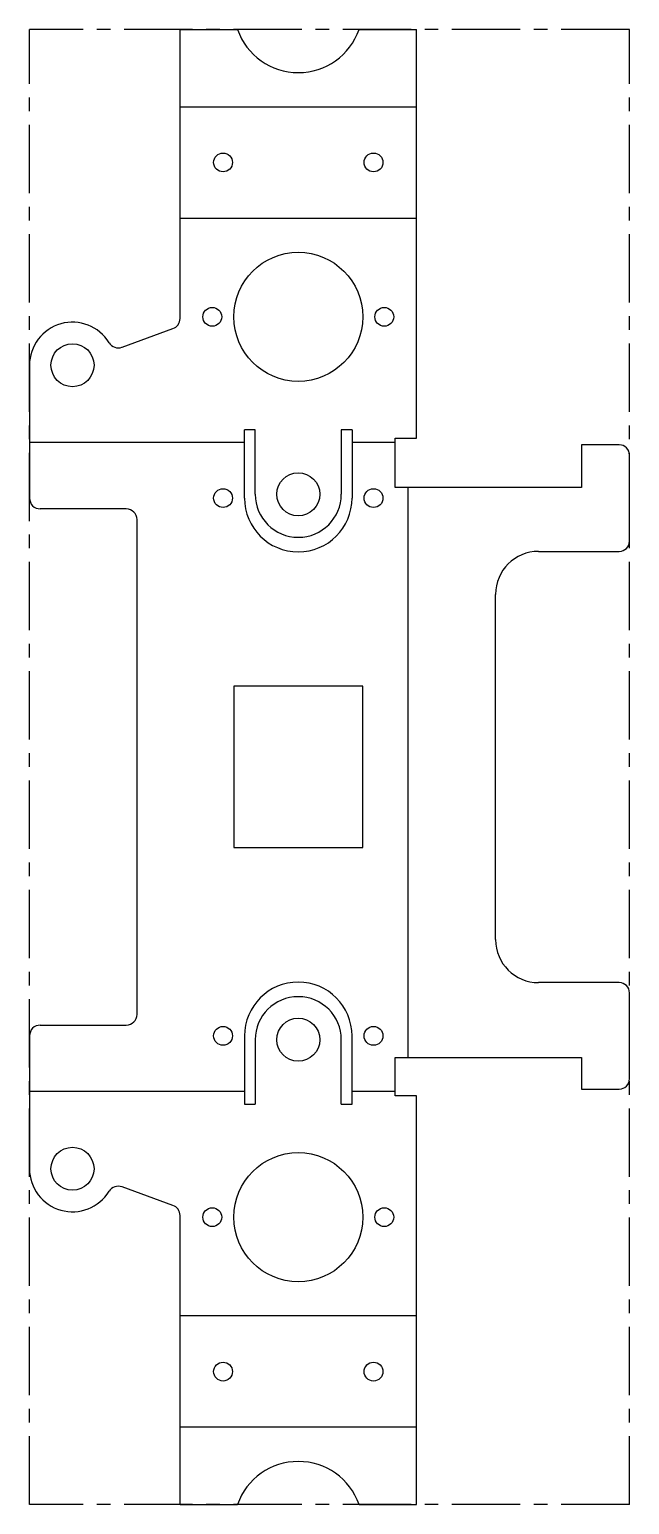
# Model space of a CAD drawing. Header units: millimetres. Extents: x -36 to 76, y -196 to 78.
import ezdxf

# ---------------------------------------------------------------- set-up
doc = ezdxf.new("R2010")
doc.units = ezdxf.units.MM
doc.linetypes.add('CENTERX2', pattern=[20.32, 12.7, -2.54, 2.54, -2.54])

msp = doc.modelspace()

# ---------------------------------------------------------------- linework, layer by layer
at = {"color": 7, "linetype": 'CENTERX2'}
for p, q in [((-36, -195.85), (-36, 78.42)), ((75.61, 78.42), (-36, 78.42)), ((75.61, -195.85), (75.61, 78.42)), ((75.61, -195.85), (-36, -195.85))]:
    msp.add_line(p, q, dxfattribs=at)
at = {"color": 7, "linetype": 'Continuous', "lineweight": 25}
for p, q in [((-8, 24.68), (-8, 78.42)), ((-8, 78.42), (2.69, 78.42)), ((25.31, 78.42), (36, 78.42)), ((36, 2.43), (36, 78.42)), ((-18.79, 19.35), (-9.32, 22.8)), ((-36, 16), (-36, -8.71)), ((6, 4), (4, 4)), ((4, -8.71), (4, 4)), ((6, -8), (6, 4)), ((24, 4), (22, 4)), ((22, 4), (22, -8)), ((24, 4), (24, -8.71)), ((32, 2.43), (36, 2.43)), ((32, -6.71), (32, 2.43)), ((66.71, 1.19), (66.71, -6.71)), ((73.71, 1.19), (66.71, 1.19)), ((75.61, -16.71), (75.61, -0.71)), ((66.71, -6.71), (32, -6.71)), ((-18, -10.71), (-34, -10.71)), ((-16, -104.71), (-16, -12.71)), ((58.71, -18.61), (73.71, -18.61)), ((50.71, -90.81), (50.71, -26.61)), ((2, -43.71), (2, -73.71)), ((26, -43.71), (2, -43.71)), ((26, -73.71), (26, -43.71)), ((2, -73.71), (26, -73.71)), ((73.71, -98.81), (58.71, -98.81)), ((75.61, -116.71), (75.61, -100.71)), ((-34, -106.71), (-18, -106.71)), ((-36, -108.71), (-36, -133.42)), ((4, -108.71), (4, -121.42)), ((6, -109.42), (6, -121.42)), ((22, -121.42), (22, -109.42)), ((24, -121.42), (24, -108.71)), ((32, -112.71), (66.71, -112.71)), ((32, -119.85), (32, -112.71)), ((66.71, -112.71), (66.71, -118.61)), ((36, -119.85), (32, -119.85)), ((36, -195.85), (36, -119.85)), ((66.71, -118.61), (73.71, -118.61)), ((4, -121.42), (6, -121.42)), ((22, -121.42), (24, -121.42)), ((-9.32, -140.23), (-18.79, -136.78)), ((-8, -195.85), (-8, -142.1)), ((-8, -195.85), (2.69, -195.85)), ((25.31, -195.85), (36, -195.85))]:
    msp.add_line(p, q, dxfattribs=at)
at = {"color": 7, "linetype": 'Continuous'}
for p, q in [((-8, 64.07), (36, 64.07)), ((-8, 43.36), (36, 43.36)), ((4, 1.64), (-36, 1.64)), ((32, 1.64), (24, 1.64)), ((34.36, -6.71), (34.36, -112.71)), ((4, -119.07), (-36, -119.07)), ((32, -119.07), (24, -119.07)), ((36, -160.78), (-8, -160.78)), ((36, -181.49), (-8, -181.49))]:
    msp.add_line(p, q, dxfattribs=at)
at = {"color": 7, "linetype": 'Continuous', "lineweight": 25}
for centre, radius in [((0, 53.71), 1.75), ((28, 53.71), 1.75), ((14, 25), 12), ((-2, 25), 1.75), ((30, 25), 1.75), ((-28, 16), 4), ((14, -8), 4), ((0, -8.71), 1.75), ((28, -8.71), 1.75), ((0, -108.71), 1.75), ((14, -109.42), 4), ((28, -108.71), 1.75), ((-28, -133.42), 4), ((14, -142.42), 12), ((-2, -142.42), 1.75), ((30, -142.42), 1.75), ((0, -171.14), 1.75), ((28, -171.14), 1.75)]:
    msp.add_circle(centre, radius, dxfattribs=at)
for centre, radius, start, end in [((14, 82.42), 12, 199.4712, 340.5288), ((-28, 16), 8, 31.537, 180), ((-10, 24.68), 2, 290, 0), ((-19.48, 21.23), 2, 211.537, 290), ((73.71, -0.71), 1.9, 0, 90), ((14, -8), 8, 180, 0), ((-34, -8.71), 2, 180, 270), ((-18, -12.71), 2, 0, 90), ((14, -8.71), 10, 180, 0), ((58.71, -26.61), 8, 90, 180), ((73.71, -16.71), 1.9, 270, 0), ((58.71, -90.81), 8, 180, 270), ((14, -108.71), 10, 0, 180), ((14, -109.42), 8, 0, 180), ((73.71, -100.71), 1.9, 0, 90), ((-34, -108.71), 2, 90, 180), ((-18, -104.71), 2, 270, 0), ((73.71, -116.71), 1.9, 270, 0), ((-28, -133.42), 8, 180, 328.463), ((-19.48, -138.66), 2, 70, 148.463), ((-10, -142.1), 2, 0, 70), ((14, -199.85), 12, 19.4712, 160.5288)]:
    msp.add_arc(centre, radius, start, end, dxfattribs=at)

doc.saveas('drawing.dxf')
